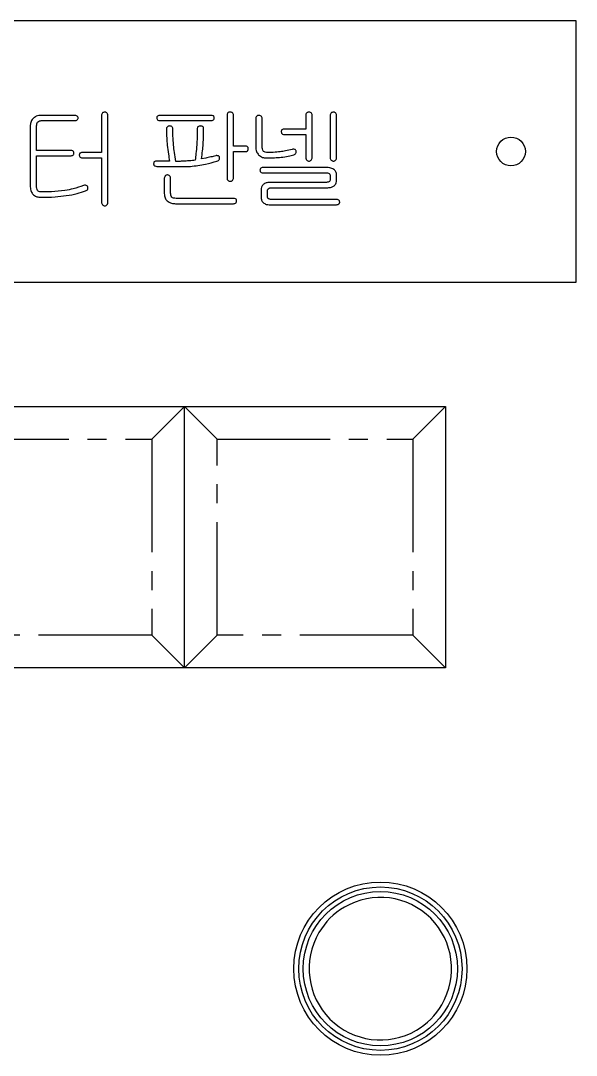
# Model space of a CAD drawing. Header units: millimetres. Extents: x 8533 to 164433, y 5768 to 115327.
# Drawn here: x 72063.9 to 72248.1, y 100574.4 to 100917.1 of the extents above; entities that cross this region are included whole.
import ezdxf

# ---------------------------------------------------------------- set-up
doc = ezdxf.new("R2010")
doc.units = ezdxf.units.MM
doc.header["$LTSCALE"] = 250
doc.linetypes.add('CENTER2', pattern=[1.125, 0.75, -0.125, 0.125, -0.125])
doc.layers.add('06_G-ENP_심볼', color=3, linetype='Continuous')

msp = doc.modelspace()

# ---------------------------------------------------------------- linework, layer by layer
at = {"layer": '06_G-ENP_심볼', "color": 7, "linetype": 'Continuous', "lineweight": 25}
for p, q in [((72248.1, 100917.09, -0.36), (71814.95, 100917.09, -0.36)), ((72248.1, 100830.46, -0.36), (72248.1, 100917.09, -0.36)), ((72081.73, 100885.74, -0.36), (72070.8, 100885.74, -0.36)), ((72090.69, 100885.68, -0.36), (72090.69, 100873.4, -0.36)), ((72092.81, 100857.1, -0.36), (72092.81, 100885.69, -0.36)), ((72126.98, 100885.74, -0.36), (72110.07, 100885.74, -0.36)), ((72132.3, 100885.79, -0.36), (72132.3, 100865.01, -0.36)), ((72134.42, 100875.52, -0.36), (72134.42, 100885.79, -0.36)), ((72141.82, 100884.6, -0.36), (72141.82, 100875.35, -0.36)), ((72143.94, 100875.29, -0.36), (72143.94, 100884.63, -0.36)), ((72158.39, 100885.78, -0.36), (72158.39, 100881.16, -0.36)), ((72160.51, 100871.73, -0.36), (72160.51, 100885.8, -0.36)), ((72166.51, 100885.76, -0.36), (72166.51, 100871.73, -0.36)), ((72168.62, 100871.73, -0.36), (72168.62, 100885.8, -0.36)), ((72067.07, 100882.15, -0.36), (72067.07, 100862.45, -0.36)), ((72069.18, 100874.11, -0.36), (72069.18, 100882.22, -0.36)), ((72070.72, 100883.98, -0.36), (72081.76, 100883.98, -0.36)), ((72110.07, 100883.98, -0.36), (72126.98, 100883.98, -0.36)), ((72158.39, 100881.16, -0.36), (72151.33, 100881.16, -0.36)), ((72151.33, 100879.4, -0.36), (72158.39, 100879.4, -0.36)), ((72158.39, 100879.4, -0.36), (72158.39, 100871.77, -0.36)), ((72138.4, 100875.52, -0.36), (72134.42, 100875.52, -0.36)), ((72080.46, 100874.11, -0.36), (72069.18, 100874.11, -0.36)), ((72069.18, 100862.16, -0.36), (72069.18, 100872.34, -0.36)), ((72069.18, 100872.34, -0.36), (72080.46, 100872.34, -0.36)), ((72090.69, 100873.4, -0.36), (72084.33, 100873.4, -0.36)), ((72084.51, 100871.64, -0.36), (72090.69, 100871.64, -0.36)), ((72090.69, 100871.64, -0.36), (72090.69, 100857.1, -0.36)), ((72125.24, 100871.6, -0.36), (72123.84, 100871.3, -0.36)), ((72134.42, 100865.03, -0.36), (72134.42, 100873.76, -0.36)), ((72134.42, 100873.76, -0.36), (72138.4, 100873.76, -0.36)), ((72113.26, 100870.58, -0.36), (72109.01, 100870.58, -0.36)), ((72109.05, 100868.82, -0.36), (72120.17, 100868.82, -0.36)), ((72165.29, 100868.47, -0.36), (72144.39, 100868.47, -0.36)), ((72111.5, 100864.71, -0.36), (72111.5, 100859.83, -0.36)), ((72113.61, 100859.96, -0.36), (72113.61, 100864.69, -0.36)), ((72144.36, 100866.7, -0.36), (72165, 100866.7, -0.36)), ((72166.51, 100865.51, -0.36), (72166.51, 100864.5, -0.36)), ((72168.62, 100864.24, -0.36), (72168.62, 100865.85, -0.36)), ((72143.58, 100861.05, -0.36), (72143.58, 100858.83, -0.36)), ((72165.06, 100863.53, -0.36), (72146.56, 100863.53, -0.36)), ((72147.01, 100861.77, -0.36), (72165.71, 100861.77, -0.36)), ((72134.5, 100858.24, -0.36), (72115.41, 100858.24, -0.36)), ((72145.7, 100858.96, -0.36), (72145.7, 100860.46, -0.36)), ((72168.52, 100857.89, -0.36), (72146.97, 100857.89, -0.36)), ((72115.19, 100856.48, -0.36), (72134.5, 100856.48, -0.36)), ((72146.26, 100856.12, -0.36), (72168.62, 100856.12, -0.36)), ((71814.95, 100830.46, -0.36), (72248.1, 100830.46, -0.36))]:
    msp.add_line(p, q, dxfattribs=at)
at = {"layer": '06_G-ENP_심볼', "color": 7, "linetype": 'ByBlock', "ltscale": 0.2}
for p, q in [((72031.53, 100789.31, -0.36), (72118.15, 100789.31, -0.36)), ((72118.15, 100789.31, -0.36), (72204.78, 100789.31, -0.36)), ((72118.15, 100702.69, -0.36), (72118.15, 100789.31, -0.36)), ((72204.78, 100789.31, -0.36), (72204.78, 100702.69, -0.36)), ((72118.15, 100702.69, -0.36), (72031.53, 100702.69, -0.36)), ((72204.78, 100702.69, -0.36), (72118.15, 100702.69, -0.36))]:
    msp.add_line(p, q, dxfattribs=at)
at = {"layer": '06_G-ENP_심볼', "color": 7, "linetype": 'CENTER2', "ltscale": 0.2}
for p, q in [((72107.33, 100778.49, -0.36), (72118.15, 100789.31, -0.36)), ((72118.15, 100789.31, -0.36), (72128.98, 100778.49, -0.36)), ((72193.95, 100778.49, -0.36), (72204.78, 100789.31, -0.36)), ((72042.35, 100778.49, -0.36), (72107.33, 100778.49, -0.36)), ((72107.33, 100778.49, -0.36), (72107.33, 100713.51, -0.36)), ((72128.98, 100778.49, -0.36), (72193.95, 100778.49, -0.36)), ((72128.98, 100713.51, -0.36), (72128.98, 100778.49, -0.36)), ((72193.95, 100778.49, -0.36), (72193.95, 100713.51, -0.36)), ((72107.33, 100713.51, -0.36), (72042.35, 100713.51, -0.36)), ((72107.33, 100713.51, -0.36), (72118.15, 100702.69, -0.36)), ((72128.98, 100713.51, -0.36), (72118.15, 100702.69, -0.36)), ((72193.95, 100713.51, -0.36), (72128.98, 100713.51, -0.36)), ((72193.95, 100713.51, -0.36), (72204.78, 100702.69, -0.36))]:
    msp.add_line(p, q, dxfattribs=at)
at = {"layer": '06_G-ENP_심볼', "color": 7, "linetype": 'Continuous', "lineweight": 25}
for centre, radius in [((72226.44, 100873.78, -0.36), 4.76), ((72183.13, 100603.06, -0.36), 27.07)]:
    msp.add_circle(centre, radius, dxfattribs=at)
at = {"layer": '06_G-ENP_심볼'}
for radius in [28.7, 25.56]:
    msp.add_circle((72183.13, 100603.06, -0.36), radius, dxfattribs=at)
for start, end in [(329.627, 120.373), (120.373, 149.627), (149.627, 300.373), (300.373, 329.627)]:
    msp.add_arc((72183.13, 100603.06, -0.36), 23.61, start, end, dxfattribs=at)
at = {"layer": '06_G-ENP_심볼', "color": 7, "linetype": 'Continuous', "lineweight": 25}
for points, knots in [([(72067.95, 100884.63, -0.36), (72067.65, 100884.21, -0.36), (72067.13, 100883.46, -0.36), (72067.09, 100882.55, -0.36), (72067.07, 100882.15, -0.36)], [0, 0, 0, 0, 0.5587977, 1, 1, 1, 1]), ([(72070.8, 100885.74, -0.36), (72070.2, 100885.71, -0.36), (72069.12, 100885.64, -0.36), (72068.3, 100884.94, -0.36), (72067.95, 100884.63, -0.36)], [0, 0, 0, 0, 0.560287, 1, 1, 1, 1]), ([(72082.64, 100885.5, -0.36), (72082.48, 100885.58, -0.36), (72082.19, 100885.73, -0.36), (72081.87, 100885.74, -0.36), (72081.73, 100885.74, -0.36)], [0, 0, 0, 0, 0.5580942, 1, 1, 1, 1]), ([(72082.93, 100884.88, -0.36), (72082.92, 100885.01, -0.36), (72082.88, 100885.25, -0.36), (72082.72, 100885.43, -0.36), (72082.64, 100885.5, -0.36)], [0, 0, 0, 0, 0.556414, 1, 1, 1, 1]), ([(72082.64, 100884.26, -0.36), (72082.73, 100884.36, -0.36), (72082.9, 100884.54, -0.36), (72082.92, 100884.77, -0.36), (72082.93, 100884.88, -0.36)], [0, 0, 0, 0, 0.558185, 1, 1, 1, 1]), ([(72091.01, 100886.54, -0.36), (72090.9, 100886.39, -0.36), (72090.71, 100886.14, -0.36), (72090.7, 100885.82, -0.36), (72090.69, 100885.68, -0.36)], [0, 0, 0, 0, 0.558065, 1, 1, 1, 1]), ([(72091.75, 100886.8, -0.36), (72091.6, 100886.79, -0.36), (72091.32, 100886.77, -0.36), (72091.11, 100886.61, -0.36), (72091.01, 100886.54, -0.36)], [0, 0, 0, 0, 0.558679, 1, 1, 1, 1]), ([(72092.45, 100886.54, -0.36), (72092.34, 100886.63, -0.36), (72092.12, 100886.78, -0.36), (72091.86, 100886.8, -0.36), (72091.75, 100886.8, -0.36)], [0, 0, 0, 0, 0.5572718, 1, 1, 1, 1]), ([(72092.81, 100885.69, -0.36), (72092.79, 100885.87, -0.36), (72092.77, 100886.2, -0.36), (72092.55, 100886.44, -0.36), (72092.45, 100886.54, -0.36)], [0, 0, 0, 0, 0.560112, 1, 1, 1, 1]), ([(72110.07, 100885.74, -0.36), (72109.93, 100885.74, -0.36), (72109.64, 100885.72, -0.36), (72109.26, 100885.55, -0.36), (72109.05, 100885.22, -0.36), (72109.03, 100884.99, -0.36), (72109.03, 100884.88, -0.36)], [0, 0, 0, 0, 0.280814, 0.559856, 0.779353, 1, 1, 1, 1]), ([(72109.03, 100884.88, -0.36), (72109.04, 100884.73, -0.36), (72109.06, 100884.43, -0.36), (72109.45, 100884.02, -0.36), (72109.84, 100884, -0.36), (72110.07, 100883.98, -0.36)], [0, 0, 0, 0, 0.2810251, 0.5601138, 1, 1, 1, 1]), ([(72128.07, 100884.88, -0.36), (72128.06, 100884.98, -0.36), (72128.06, 100885.18, -0.36), (72127.91, 100885.45, -0.36), (72127.56, 100885.71, -0.36), (72127.22, 100885.73, -0.36), (72126.98, 100885.74, -0.36)], [0, 0, 0, 0, 0.187554, 0.374377, 0.560953, 1, 1, 1, 1]), ([(72126.98, 100883.98, -0.36), (72127.13, 100883.99, -0.36), (72127.43, 100884, -0.36), (72127.83, 100884.18, -0.36), (72128.05, 100884.52, -0.36), (72128.06, 100884.76, -0.36), (72128.07, 100884.88, -0.36)], [0, 0, 0, 0, 0.281036, 0.55983, 0.77951, 1, 1, 1, 1]), ([(72133.34, 100886.8, -0.36), (72133.19, 100886.8, -0.36), (72132.87, 100886.78, -0.36), (72132.49, 100886.53, -0.36), (72132.32, 100886.16, -0.36), (72132.31, 100885.91, -0.36), (72132.3, 100885.79, -0.36)], [0, 0, 0, 0, 0.280718, 0.558875, 0.779065, 1, 1, 1, 1]), ([(72134.42, 100885.79, -0.36), (72134.41, 100885.95, -0.36), (72134.39, 100886.27, -0.36), (72134.1, 100886.64, -0.36), (72133.71, 100886.79, -0.36), (72133.47, 100886.8, -0.36), (72133.34, 100886.8, -0.36)], [0, 0, 0, 0, 0.280714, 0.558352, 0.778621, 1, 1, 1, 1]), ([(72142.15, 100885.49, -0.36), (72142.04, 100885.34, -0.36), (72141.85, 100885.07, -0.36), (72141.83, 100884.75, -0.36), (72141.82, 100884.6, -0.36)], [0, 0, 0, 0, 0.55828, 1, 1, 1, 1]), ([(72142.86, 100885.74, -0.36), (72142.72, 100885.73, -0.36), (72142.45, 100885.71, -0.36), (72142.24, 100885.55, -0.36), (72142.15, 100885.49, -0.36)], [0, 0, 0, 0, 0.558433, 1, 1, 1, 1]), ([(72143.58, 100885.49, -0.36), (72143.46, 100885.57, -0.36), (72143.24, 100885.72, -0.36), (72142.98, 100885.74, -0.36), (72142.86, 100885.74, -0.36)], [0, 0, 0, 0, 0.557311, 1, 1, 1, 1]), ([(72143.94, 100884.63, -0.36), (72143.92, 100884.82, -0.36), (72143.9, 100885.14, -0.36), (72143.68, 100885.38, -0.36), (72143.58, 100885.49, -0.36)], [0, 0, 0, 0, 0.559661, 1, 1, 1, 1]), ([(72158.72, 100886.54, -0.36), (72158.61, 100886.42, -0.36), (72158.42, 100886.2, -0.36), (72158.4, 100885.91, -0.36), (72158.39, 100885.78, -0.36)], [0, 0, 0, 0, 0.558647, 1, 1, 1, 1]), ([(72159.44, 100886.8, -0.36), (72159.29, 100886.79, -0.36), (72159.03, 100886.77, -0.36), (72158.81, 100886.61, -0.36), (72158.72, 100886.54, -0.36)], [0, 0, 0, 0, 0.558361, 1, 1, 1, 1]), ([(72160.15, 100886.54, -0.36), (72160.03, 100886.63, -0.36), (72159.82, 100886.78, -0.36), (72159.55, 100886.8, -0.36), (72159.44, 100886.8, -0.36)], [0, 0, 0, 0, 0.557375, 1, 1, 1, 1]), ([(72160.51, 100885.8, -0.36), (72160.49, 100885.96, -0.36), (72160.46, 100886.26, -0.36), (72160.25, 100886.46, -0.36), (72160.15, 100886.54, -0.36)], [0, 0, 0, 0, 0.559421, 1, 1, 1, 1]), ([(72166.84, 100886.54, -0.36), (72166.73, 100886.42, -0.36), (72166.53, 100886.19, -0.36), (72166.51, 100885.89, -0.36), (72166.51, 100885.76, -0.36)], [0, 0, 0, 0, 0.5584955, 1, 1, 1, 1]), ([(72167.56, 100886.8, -0.36), (72167.41, 100886.79, -0.36), (72167.15, 100886.77, -0.36), (72166.93, 100886.61, -0.36), (72166.84, 100886.54, -0.36)], [0, 0, 0, 0, 0.558449, 1, 1, 1, 1]), ([(72168.26, 100886.54, -0.36), (72168.14, 100886.63, -0.36), (72167.93, 100886.77, -0.36), (72167.68, 100886.79, -0.36), (72167.56, 100886.8, -0.36)], [0, 0, 0, 0, 0.557918, 1, 1, 1, 1]), ([(72168.62, 100885.8, -0.36), (72168.6, 100885.97, -0.36), (72168.57, 100886.26, -0.36), (72168.35, 100886.46, -0.36), (72168.26, 100886.54, -0.36)], [0, 0, 0, 0, 0.5596004, 1, 1, 1, 1]), ([(72069.18, 100882.22, -0.36), (72069.19, 100882.48, -0.36), (72069.2, 100882.94, -0.36), (72069.42, 100883.35, -0.36), (72069.51, 100883.52, -0.36)], [0, 0, 0, 0, 0.560472, 1, 1, 1, 1]), ([(72069.51, 100883.52, -0.36), (72069.71, 100883.68, -0.36), (72070.07, 100883.96, -0.36), (72070.52, 100883.97, -0.36), (72070.72, 100883.98, -0.36)], [0, 0, 0, 0, 0.558006, 1, 1, 1, 1]), ([(72081.76, 100883.98, -0.36), (72081.94, 100883.99, -0.36), (72082.26, 100884.01, -0.36), (72082.52, 100884.18, -0.36), (72082.64, 100884.26, -0.36)], [0, 0, 0, 0, 0.5605208, 1, 1, 1, 1]), ([(72112.53, 100881.96, -0.36), (72112.42, 100881.83, -0.36), (72112.23, 100881.6, -0.36), (72112.21, 100881.3, -0.36), (72112.2, 100881.17, -0.36)], [0, 0, 0, 0, 0.558784, 1, 1, 1, 1]), ([(72112.2, 100881.17, -0.36), (72112.22, 100880.18, -0.36), (72112.25, 100878.41, -0.36), (72112.42, 100876.65, -0.36), (72112.49, 100875.88, -0.36)], [0, 0, 0, 0, 0.559973, 1, 1, 1, 1]), ([(72113.26, 100882.22, -0.36), (72113.11, 100882.21, -0.36), (72112.84, 100882.18, -0.36), (72112.63, 100882.03, -0.36), (72112.53, 100881.96, -0.36)], [0, 0, 0, 0, 0.558497, 1, 1, 1, 1]), ([(72113.96, 100881.99, -0.36), (72113.84, 100882.07, -0.36), (72113.63, 100882.2, -0.36), (72113.37, 100882.21, -0.36), (72113.26, 100882.22, -0.36)], [0, 0, 0, 0, 0.557442, 1, 1, 1, 1]), ([(72114.32, 100881.27, -0.36), (72114.3, 100881.43, -0.36), (72114.27, 100881.71, -0.36), (72114.06, 100881.91, -0.36), (72113.96, 100881.99, -0.36)], [0, 0, 0, 0, 0.558879, 1, 1, 1, 1]), ([(72114.57, 100875.87, -0.36), (72114.49, 100876.87, -0.36), (72114.35, 100878.67, -0.36), (72114.33, 100880.47, -0.36), (72114.32, 100881.27, -0.36)], [0, 0, 0, 0, 0.559965, 1, 1, 1, 1]), ([(72122.43, 100881.24, -0.36), (72122.42, 100880.25, -0.36), (72122.41, 100878.49, -0.36), (72122.3, 100876.74, -0.36), (72122.26, 100875.96, -0.36)], [0, 0, 0, 0, 0.560006, 1, 1, 1, 1]), ([(72123.47, 100882.22, -0.36), (72123.31, 100882.21, -0.36), (72123.01, 100882.2, -0.36), (72122.62, 100881.97, -0.36), (72122.45, 100881.6, -0.36), (72122.43, 100881.36, -0.36), (72122.43, 100881.24, -0.36)], [0, 0, 0, 0, 0.280783, 0.558716, 0.779117, 1, 1, 1, 1]), ([(72124.54, 100881.22, -0.36), (72124.53, 100881.38, -0.36), (72124.51, 100881.69, -0.36), (72124.23, 100882.06, -0.36), (72123.84, 100882.2, -0.36), (72123.59, 100882.21, -0.36), (72123.47, 100882.22, -0.36)], [0, 0, 0, 0, 0.280507, 0.558581, 0.778862, 1, 1, 1, 1]), ([(72124.39, 100876.19, -0.36), (72124.44, 100877.13, -0.36), (72124.53, 100878.8, -0.36), (72124.54, 100880.48, -0.36), (72124.54, 100881.22, -0.36)], [0, 0, 0, 0, 0.559986, 1, 1, 1, 1]), ([(72151.33, 100881.16, -0.36), (72151.19, 100881.15, -0.36), (72150.89, 100881.14, -0.36), (72150.51, 100880.96, -0.36), (72150.31, 100880.62, -0.36), (72150.29, 100880.39, -0.36), (72150.28, 100880.28, -0.36)], [0, 0, 0, 0, 0.280911, 0.559837, 0.779325, 1, 1, 1, 1]), ([(72150.28, 100880.28, -0.36), (72150.3, 100880.13, -0.36), (72150.32, 100879.84, -0.36), (72150.71, 100879.43, -0.36), (72151.1, 100879.41, -0.36), (72151.33, 100879.4, -0.36)], [0, 0, 0, 0, 0.280958, 0.559794, 1, 1, 1, 1]), ([(72112.49, 100875.88, -0.36), (72112.6, 100874.88, -0.36), (72112.8, 100873.11, -0.36), (72113.12, 100871.35, -0.36), (72113.26, 100870.58, -0.36)], [0, 0, 0, 0, 0.559982, 1, 1, 1, 1]), ([(72115.37, 100870.43, -0.36), (72115.19, 100871.44, -0.36), (72114.85, 100873.24, -0.36), (72114.65, 100875.06, -0.36), (72114.57, 100875.87, -0.36)], [0, 0, 0, 0, 0.559945, 1, 1, 1, 1]), ([(72122.26, 100875.96, -0.36), (72122.18, 100875.01, -0.36), (72122.05, 100873.3, -0.36), (72121.82, 100871.59, -0.36), (72121.72, 100870.85, -0.36)], [0, 0, 0, 0, 0.559972, 1, 1, 1, 1]), ([(72123.84, 100871.3, -0.36), (72123.96, 100872.21, -0.36), (72124.19, 100873.84, -0.36), (72124.33, 100875.47, -0.36), (72124.39, 100876.19, -0.36)], [0, 0, 0, 0, 0.559995, 1, 1, 1, 1]), ([(72139.35, 100874.65, -0.36), (72139.34, 100874.79, -0.36), (72139.33, 100875.07, -0.36), (72138.99, 100875.48, -0.36), (72138.62, 100875.5, -0.36), (72138.4, 100875.52, -0.36)], [0, 0, 0, 0, 0.281216, 0.56062, 1, 1, 1, 1]), ([(72138.4, 100873.76, -0.36), (72138.54, 100873.76, -0.36), (72138.82, 100873.77, -0.36), (72139.17, 100873.99, -0.36), (72139.33, 100874.32, -0.36), (72139.35, 100874.54, -0.36), (72139.35, 100874.65, -0.36)], [0, 0, 0, 0, 0.2803631, 0.5592082, 0.7791624, 1, 1, 1, 1]), ([(72141.82, 100875.35, -0.36), (72141.86, 100874.79, -0.36), (72141.92, 100873.8, -0.36), (72142.51, 100873.02, -0.36), (72142.77, 100872.67, -0.36)], [0, 0, 0, 0, 0.560156, 1, 1, 1, 1]), ([(72144.41, 100873.81, -0.36), (72144.25, 100874.06, -0.36), (72143.96, 100874.52, -0.36), (72143.94, 100875.06, -0.36), (72143.94, 100875.29, -0.36)], [0, 0, 0, 0, 0.5578978, 1, 1, 1, 1]), ([(72153.87, 100874.46, -0.36), (72153.15, 100874.27, -0.36), (72151.87, 100873.92, -0.36), (72150.55, 100873.74, -0.36), (72149.96, 100873.66, -0.36)], [0, 0, 0, 0, 0.559856, 1, 1, 1, 1]), ([(72154.75, 100874.46, -0.36), (72154.58, 100874.52, -0.36), (72154.29, 100874.62, -0.36), (72154, 100874.51, -0.36), (72153.87, 100874.46, -0.36)], [0, 0, 0, 0, 0.558118, 1, 1, 1, 1]), ([(72155.22, 100873.93, -0.36), (72155.16, 100874.05, -0.36), (72155.05, 100874.27, -0.36), (72154.84, 100874.4, -0.36), (72154.75, 100874.46, -0.36)], [0, 0, 0, 0, 0.558475, 1, 1, 1, 1]), ([(72081.52, 100873.24, -0.36), (72081.52, 100873.34, -0.36), (72081.51, 100873.54, -0.36), (72081.38, 100873.81, -0.36), (72081.03, 100874.08, -0.36), (72080.69, 100874.1, -0.36), (72080.46, 100874.11, -0.36)], [0, 0, 0, 0, 0.1873799, 0.3742991, 0.5611752, 1, 1, 1, 1]), ([(72080.46, 100872.34, -0.36), (72080.61, 100872.35, -0.36), (72080.9, 100872.36, -0.36), (72081.3, 100872.55, -0.36), (72081.5, 100872.89, -0.36), (72081.52, 100873.13, -0.36), (72081.52, 100873.24, -0.36)], [0, 0, 0, 0, 0.281148, 0.559928, 0.779457, 1, 1, 1, 1]), ([(72083.55, 100873.16, -0.36), (72083.46, 100873.06, -0.36), (72083.32, 100872.87, -0.36), (72083.3, 100872.64, -0.36), (72083.29, 100872.54, -0.36)], [0, 0, 0, 0, 0.558172, 1, 1, 1, 1]), ([(72083.29, 100872.54, -0.36), (72083.32, 100872.41, -0.36), (72083.38, 100872.17, -0.36), (72083.55, 100871.99, -0.36), (72083.62, 100871.92, -0.36)], [0, 0, 0, 0, 0.557648, 1, 1, 1, 1]), ([(72084.33, 100873.4, -0.36), (72084.17, 100873.4, -0.36), (72083.88, 100873.39, -0.36), (72083.65, 100873.23, -0.36), (72083.55, 100873.16, -0.36)], [0, 0, 0, 0, 0.560698, 1, 1, 1, 1]), ([(72083.62, 100871.92, -0.36), (72083.78, 100871.82, -0.36), (72084.05, 100871.66, -0.36), (72084.37, 100871.65, -0.36), (72084.51, 100871.64, -0.36)], [0, 0, 0, 0, 0.558983, 1, 1, 1, 1]), ([(72121.72, 100870.85, -0.36), (72121.11, 100870.79, -0.36), (72120.01, 100870.69, -0.36), (72118.92, 100870.62, -0.36), (72118.43, 100870.58, -0.36)], [0, 0, 0, 0, 0.559988, 1, 1, 1, 1]), ([(72126.98, 100871.94, -0.36), (72126.66, 100871.87, -0.36), (72126.08, 100871.76, -0.36), (72125.5, 100871.65, -0.36), (72125.24, 100871.6, -0.36)], [0, 0, 0, 0, 0.560026, 1, 1, 1, 1]), ([(72128.54, 100872.34, -0.36), (72128.25, 100872.27, -0.36), (72127.73, 100872.13, -0.36), (72127.21, 100872, -0.36), (72126.98, 100871.94, -0.36)], [0, 0, 0, 0, 0.560009, 1, 1, 1, 1]), ([(72129.42, 100872.31, -0.36), (72129.26, 100872.36, -0.36), (72128.97, 100872.45, -0.36), (72128.67, 100872.38, -0.36), (72128.54, 100872.34, -0.36)], [0, 0, 0, 0, 0.558594, 1, 1, 1, 1]), ([(72128.97, 100870.58, -0.36), (72129.13, 100870.63, -0.36), (72129.42, 100870.72, -0.36), (72129.6, 100870.96, -0.36), (72129.68, 100871.06, -0.36)], [0, 0, 0, 0, 0.5606235, 1, 1, 1, 1]), ([(72129.83, 100871.76, -0.36), (72129.79, 100871.89, -0.36), (72129.72, 100872.12, -0.36), (72129.51, 100872.25, -0.36), (72129.42, 100872.31, -0.36)], [0, 0, 0, 0, 0.558685, 1, 1, 1, 1]), ([(72129.68, 100871.06, -0.36), (72129.75, 100871.18, -0.36), (72129.87, 100871.4, -0.36), (72129.84, 100871.65, -0.36), (72129.83, 100871.76, -0.36)], [0, 0, 0, 0, 0.5581242, 1, 1, 1, 1]), ([(72142.77, 100872.67, -0.36), (72143.18, 100872.33, -0.36), (72143.92, 100871.73, -0.36), (72144.86, 100871.67, -0.36), (72145.28, 100871.64, -0.36)], [0, 0, 0, 0, 0.5586215, 1, 1, 1, 1]), ([(72145.8, 100873.4, -0.36), (72145.52, 100873.41, -0.36), (72145.02, 100873.43, -0.36), (72144.6, 100873.69, -0.36), (72144.41, 100873.81, -0.36)], [0, 0, 0, 0, 0.560977, 1, 1, 1, 1]), ([(72145.28, 100871.64, -0.36), (72146.2, 100871.65, -0.36), (72147.84, 100871.66, -0.36), (72149.48, 100871.8, -0.36), (72150.2, 100871.86, -0.36)], [0, 0, 0, 0, 0.560013, 1, 1, 1, 1]), ([(72149.96, 100873.66, -0.36), (72149.19, 100873.58, -0.36), (72147.8, 100873.44, -0.36), (72146.41, 100873.41, -0.36), (72145.8, 100873.4, -0.36)], [0, 0, 0, 0, 0.559975, 1, 1, 1, 1]), ([(72150.2, 100871.86, -0.36), (72151.01, 100871.95, -0.36), (72152.45, 100872.11, -0.36), (72153.84, 100872.52, -0.36), (72154.46, 100872.7, -0.36)], [0, 0, 0, 0, 0.560105, 1, 1, 1, 1]), ([(72154.46, 100872.7, -0.36), (72154.61, 100872.76, -0.36), (72154.89, 100872.88, -0.36), (72155.07, 100873.12, -0.36), (72155.15, 100873.23, -0.36)], [0, 0, 0, 0, 0.560108, 1, 1, 1, 1]), ([(72155.15, 100873.23, -0.36), (72155.2, 100873.36, -0.36), (72155.3, 100873.58, -0.36), (72155.24, 100873.82, -0.36), (72155.22, 100873.93, -0.36)], [0, 0, 0, 0, 0.557848, 1, 1, 1, 1]), ([(72158.39, 100871.77, -0.36), (72158.41, 100871.59, -0.36), (72158.43, 100871.26, -0.36), (72158.63, 100871, -0.36), (72158.72, 100870.89, -0.36)], [0, 0, 0, 0, 0.560322, 1, 1, 1, 1]), ([(72158.72, 100870.89, -0.36), (72158.84, 100870.79, -0.36), (72159.05, 100870.61, -0.36), (72159.32, 100870.59, -0.36), (72159.44, 100870.58, -0.36)], [0, 0, 0, 0, 0.559076, 1, 1, 1, 1]), ([(72159.44, 100870.58, -0.36), (72159.59, 100870.6, -0.36), (72159.86, 100870.63, -0.36), (72160.06, 100870.8, -0.36), (72160.15, 100870.88, -0.36)], [0, 0, 0, 0, 0.559517, 1, 1, 1, 1]), ([(72160.15, 100870.88, -0.36), (72160.27, 100871.02, -0.36), (72160.48, 100871.27, -0.36), (72160.5, 100871.59, -0.36), (72160.51, 100871.73, -0.36)], [0, 0, 0, 0, 0.559108, 1, 1, 1, 1]), ([(72166.51, 100871.73, -0.36), (72166.52, 100871.55, -0.36), (72166.55, 100871.24, -0.36), (72166.75, 100870.99, -0.36), (72166.84, 100870.88, -0.36)], [0, 0, 0, 0, 0.559384, 1, 1, 1, 1]), ([(72166.84, 100870.88, -0.36), (72166.96, 100870.78, -0.36), (72167.17, 100870.61, -0.36), (72167.44, 100870.59, -0.36), (72167.56, 100870.58, -0.36)], [0, 0, 0, 0, 0.559424, 1, 1, 1, 1]), ([(72167.56, 100870.58, -0.36), (72167.71, 100870.6, -0.36), (72167.97, 100870.63, -0.36), (72168.17, 100870.8, -0.36), (72168.26, 100870.88, -0.36)], [0, 0, 0, 0, 0.557609, 1, 1, 1, 1]), ([(72168.26, 100870.88, -0.36), (72168.38, 100871.02, -0.36), (72168.59, 100871.27, -0.36), (72168.61, 100871.59, -0.36), (72168.62, 100871.73, -0.36)], [0, 0, 0, 0, 0.558948, 1, 1, 1, 1]), ([(72109.01, 100870.58, -0.36), (72108.86, 100870.58, -0.36), (72108.57, 100870.56, -0.36), (72108.19, 100870.38, -0.36), (72107.99, 100870.04, -0.36), (72107.98, 100869.81, -0.36), (72107.97, 100869.7, -0.36)], [0, 0, 0, 0, 0.281065, 0.560072, 0.779318, 1, 1, 1, 1]), ([(72107.97, 100869.7, -0.36), (72107.97, 100869.6, -0.36), (72107.98, 100869.4, -0.36), (72108.12, 100869.13, -0.36), (72108.47, 100868.86, -0.36), (72108.81, 100868.83, -0.36), (72109.05, 100868.82, -0.36)], [0, 0, 0, 0, 0.187793, 0.374697, 0.561012, 1, 1, 1, 1]), ([(72118.43, 100870.58, -0.36), (72117.86, 100870.55, -0.36), (72116.84, 100870.48, -0.36), (72115.82, 100870.45, -0.36), (72115.37, 100870.43, -0.36)], [0, 0, 0, 0, 0.559989, 1, 1, 1, 1]), ([(72120.17, 100868.82, -0.36), (72121.84, 100869.01, -0.36), (72124.82, 100869.36, -0.36), (72127.71, 100870.21, -0.36), (72128.97, 100870.58, -0.36)], [0, 0, 0, 0, 0.560133, 1, 1, 1, 1]), ([(72144.39, 100868.47, -0.36), (72144.24, 100868.46, -0.36), (72143.94, 100868.45, -0.36), (72143.53, 100868.29, -0.36), (72143.28, 100867.96, -0.36), (72143.25, 100867.72, -0.36), (72143.23, 100867.6, -0.36)], [0, 0, 0, 0, 0.280735, 0.560355, 0.779673, 1, 1, 1, 1]), ([(72143.23, 100867.6, -0.36), (72143.24, 100867.5, -0.36), (72143.25, 100867.29, -0.36), (72143.4, 100867.01, -0.36), (72143.76, 100866.74, -0.36), (72144.11, 100866.72, -0.36), (72144.36, 100866.7, -0.36)], [0, 0, 0, 0, 0.18721, 0.374263, 0.561025, 1, 1, 1, 1]), ([(72167.72, 100867.82, -0.36), (72167.29, 100868.04, -0.36), (72166.53, 100868.44, -0.36), (72165.67, 100868.46, -0.36), (72165.29, 100868.47, -0.36)], [0, 0, 0, 0, 0.558651, 1, 1, 1, 1]), ([(72168.62, 100865.85, -0.36), (72168.58, 100866.28, -0.36), (72168.52, 100867.05, -0.36), (72167.97, 100867.59, -0.36), (72167.72, 100867.82, -0.36)], [0, 0, 0, 0, 0.55967, 1, 1, 1, 1]), ([(72111.82, 100865.67, -0.36), (72111.71, 100865.5, -0.36), (72111.52, 100865.21, -0.36), (72111.5, 100864.86, -0.36), (72111.5, 100864.71, -0.36)], [0, 0, 0, 0, 0.5581326, 1, 1, 1, 1]), ([(72112.54, 100866, -0.36), (72112.38, 100865.98, -0.36), (72112.11, 100865.94, -0.36), (72111.91, 100865.75, -0.36), (72111.82, 100865.67, -0.36)], [0, 0, 0, 0, 0.558918, 1, 1, 1, 1]), ([(72113.25, 100865.66, -0.36), (72113.14, 100865.77, -0.36), (72112.94, 100865.96, -0.36), (72112.66, 100865.99, -0.36), (72112.54, 100866, -0.36)], [0, 0, 0, 0, 0.558916, 1, 1, 1, 1]), ([(72113.61, 100864.69, -0.36), (72113.6, 100864.89, -0.36), (72113.58, 100865.26, -0.36), (72113.35, 100865.54, -0.36), (72113.25, 100865.66, -0.36)], [0, 0, 0, 0, 0.560129, 1, 1, 1, 1]), ([(72132.3, 100865.01, -0.36), (72132.31, 100864.83, -0.36), (72132.34, 100864.52, -0.36), (72132.54, 100864.28, -0.36), (72132.63, 100864.18, -0.36)], [0, 0, 0, 0, 0.560369, 1, 1, 1, 1]), ([(72132.63, 100864.18, -0.36), (72132.74, 100864.08, -0.36), (72132.96, 100863.91, -0.36), (72133.22, 100863.89, -0.36), (72133.34, 100863.88, -0.36)], [0, 0, 0, 0, 0.559618, 1, 1, 1, 1]), ([(72133.34, 100863.88, -0.36), (72133.49, 100863.9, -0.36), (72133.77, 100863.93, -0.36), (72133.97, 100864.11, -0.36), (72134.06, 100864.19, -0.36)], [0, 0, 0, 0, 0.558902, 1, 1, 1, 1]), ([(72134.06, 100864.19, -0.36), (72134.18, 100864.33, -0.36), (72134.39, 100864.57, -0.36), (72134.41, 100864.89, -0.36), (72134.42, 100865.03, -0.36)], [0, 0, 0, 0, 0.558539, 1, 1, 1, 1]), ([(72165, 100866.7, -0.36), (72165.22, 100866.7, -0.36), (72165.62, 100866.7, -0.36), (72165.98, 100866.52, -0.36), (72166.13, 100866.44, -0.36)], [0, 0, 0, 0, 0.561313, 1, 1, 1, 1]), ([(72166.51, 100864.5, -0.36), (72166.49, 100864.32, -0.36), (72166.46, 100864.01, -0.36), (72166.21, 100863.83, -0.36), (72166.1, 100863.76, -0.36)], [0, 0, 0, 0, 0.5596565, 1, 1, 1, 1]), ([(72166.13, 100866.44, -0.36), (72166.2, 100866.38, -0.36), (72166.35, 100866.25, -0.36), (72166.49, 100865.91, -0.36), (72166.5, 100865.66, -0.36), (72166.51, 100865.51, -0.36)], [0, 0, 0, 0, 0.27953, 0.560379, 1, 1, 1, 1]), ([(72167.8, 100862.41, -0.36), (72168.07, 100862.7, -0.36), (72168.55, 100863.23, -0.36), (72168.6, 100863.93, -0.36), (72168.62, 100864.24, -0.36)], [0, 0, 0, 0, 0.558784, 1, 1, 1, 1]), ([(72067.07, 100862.45, -0.36), (72067.09, 100861.9, -0.36), (72067.12, 100860.93, -0.36), (72067.62, 100860.09, -0.36), (72067.84, 100859.73, -0.36)], [0, 0, 0, 0, 0.560456, 1, 1, 1, 1]), ([(72069.48, 100860.88, -0.36), (72069.38, 100861.11, -0.36), (72069.19, 100861.51, -0.36), (72069.18, 100861.96, -0.36), (72069.18, 100862.16, -0.36)], [0, 0, 0, 0, 0.558613, 1, 1, 1, 1]), ([(72070.55, 100860.36, -0.36), (72070.31, 100860.38, -0.36), (72069.88, 100860.41, -0.36), (72069.6, 100860.74, -0.36), (72069.48, 100860.88, -0.36)], [0, 0, 0, 0, 0.560371, 1, 1, 1, 1]), ([(72078.57, 100860.87, -0.36), (72077.08, 100860.7, -0.36), (72074.41, 100860.39, -0.36), (72071.73, 100860.37, -0.36), (72070.55, 100860.36, -0.36)], [0, 0, 0, 0, 0.559939, 1, 1, 1, 1]), ([(72084.7, 100862.47, -0.36), (72083.58, 100862.08, -0.36), (72081.58, 100861.38, -0.36), (72079.49, 100861.03, -0.36), (72078.57, 100860.87, -0.36)], [0, 0, 0, 0, 0.559892, 1, 1, 1, 1]), ([(72079, 100859.14, -0.36), (72080.22, 100859.33, -0.36), (72082.4, 100859.67, -0.36), (72084.49, 100860.39, -0.36), (72085.41, 100860.71, -0.36)], [0, 0, 0, 0, 0.560106, 1, 1, 1, 1]), ([(72086.11, 100862.01, -0.36), (72086.04, 100862.16, -0.36), (72085.9, 100862.45, -0.36), (72085.33, 100862.68, -0.36), (72084.94, 100862.55, -0.36), (72084.7, 100862.47, -0.36)], [0, 0, 0, 0, 0.280434, 0.559564, 1, 1, 1, 1]), ([(72085.41, 100860.71, -0.36), (72085.55, 100860.78, -0.36), (72085.84, 100860.91, -0.36), (72086.15, 100861.24, -0.36), (72086.24, 100861.66, -0.36), (72086.15, 100861.9, -0.36), (72086.11, 100862.01, -0.36)], [0, 0, 0, 0, 0.281059, 0.560336, 0.779495, 1, 1, 1, 1]), ([(72144.33, 100862.82, -0.36), (72144.08, 100862.53, -0.36), (72143.65, 100862.02, -0.36), (72143.6, 100861.35, -0.36), (72143.58, 100861.05, -0.36)], [0, 0, 0, 0, 0.558864, 1, 1, 1, 1]), ([(72146.56, 100863.53, -0.36), (72146.1, 100863.51, -0.36), (72145.29, 100863.48, -0.36), (72144.62, 100863.02, -0.36), (72144.33, 100862.82, -0.36)], [0, 0, 0, 0, 0.560509, 1, 1, 1, 1]), ([(72145.7, 100860.46, -0.36), (72145.71, 100860.65, -0.36), (72145.71, 100860.99, -0.36), (72145.88, 100861.28, -0.36), (72145.96, 100861.41, -0.36)], [0, 0, 0, 0, 0.5612007, 1, 1, 1, 1]), ([(72145.96, 100861.41, -0.36), (72146.14, 100861.53, -0.36), (72146.45, 100861.75, -0.36), (72146.84, 100861.76, -0.36), (72147.01, 100861.77, -0.36)], [0, 0, 0, 0, 0.557713, 1, 1, 1, 1]), ([(72166.1, 100863.76, -0.36), (72165.91, 100863.68, -0.36), (72165.58, 100863.54, -0.36), (72165.22, 100863.53, -0.36), (72165.06, 100863.53, -0.36)], [0, 0, 0, 0, 0.558617, 1, 1, 1, 1]), ([(72165.71, 100861.77, -0.36), (72166.13, 100861.79, -0.36), (72166.89, 100861.82, -0.36), (72167.52, 100862.23, -0.36), (72167.8, 100862.41, -0.36)], [0, 0, 0, 0, 0.560187, 1, 1, 1, 1]), ([(72067.84, 100859.73, -0.36), (72068.03, 100859.52, -0.36), (72068.42, 100859.1, -0.36), (72069.38, 100858.67, -0.36), (72070.11, 100858.62, -0.36), (72070.56, 100858.59, -0.36)], [0, 0, 0, 0, 0.28007, 0.560201, 1, 1, 1, 1]), ([(72070.56, 100858.59, -0.36), (72072.14, 100858.61, -0.36), (72074.97, 100858.65, -0.36), (72077.77, 100858.99, -0.36), (72079, 100859.14, -0.36)], [0, 0, 0, 0, 0.560008, 1, 1, 1, 1]), ([(72090.69, 100857.1, -0.36), (72090.7, 100856.9, -0.36), (72090.73, 100856.54, -0.36), (72090.92, 100856.24, -0.36), (72091.01, 100856.1, -0.36)], [0, 0, 0, 0, 0.560223, 1, 1, 1, 1]), ([(72092.45, 100856.11, -0.36), (72092.57, 100856.28, -0.36), (72092.78, 100856.58, -0.36), (72092.8, 100856.94, -0.36), (72092.81, 100857.1, -0.36)], [0, 0, 0, 0, 0.559086, 1, 1, 1, 1]), ([(72111.5, 100859.83, -0.36), (72111.53, 100859.32, -0.36), (72111.59, 100858.41, -0.36), (72112.17, 100857.71, -0.36), (72112.43, 100857.4, -0.36)], [0, 0, 0, 0, 0.560141, 1, 1, 1, 1]), ([(72112.43, 100857.4, -0.36), (72112.9, 100857.09, -0.36), (72113.74, 100856.53, -0.36), (72114.74, 100856.49, -0.36), (72115.19, 100856.48, -0.36)], [0, 0, 0, 0, 0.558648, 1, 1, 1, 1]), ([(72113.99, 100858.58, -0.36), (72113.85, 100858.82, -0.36), (72113.61, 100859.25, -0.36), (72113.61, 100859.75, -0.36), (72113.61, 100859.96, -0.36)], [0, 0, 0, 0, 0.557157, 1, 1, 1, 1]), ([(72115.41, 100858.24, -0.36), (72115.13, 100858.24, -0.36), (72114.62, 100858.24, -0.36), (72114.18, 100858.47, -0.36), (72113.99, 100858.58, -0.36)], [0, 0, 0, 0, 0.56175, 1, 1, 1, 1]), ([(72135.47, 100857.38, -0.36), (72135.47, 100857.52, -0.36), (72135.45, 100857.8, -0.36), (72135.09, 100858.2, -0.36), (72134.72, 100858.23, -0.36), (72134.5, 100858.24, -0.36)], [0, 0, 0, 0, 0.281011, 0.560311, 1, 1, 1, 1]), ([(72134.5, 100856.48, -0.36), (72134.65, 100856.48, -0.36), (72134.93, 100856.5, -0.36), (72135.29, 100856.71, -0.36), (72135.46, 100857.04, -0.36), (72135.47, 100857.26, -0.36), (72135.47, 100857.38, -0.36)], [0, 0, 0, 0, 0.280379, 0.55933, 0.779051, 1, 1, 1, 1]), ([(72143.58, 100858.83, -0.36), (72143.61, 100858.41, -0.36), (72143.64, 100857.67, -0.36), (72144.09, 100857.09, -0.36), (72144.29, 100856.83, -0.36)], [0, 0, 0, 0, 0.560529, 1, 1, 1, 1]), ([(72146.04, 100858.12, -0.36), (72145.97, 100858.18, -0.36), (72145.85, 100858.3, -0.36), (72145.72, 100858.6, -0.36), (72145.71, 100858.82, -0.36), (72145.7, 100858.96, -0.36)], [0, 0, 0, 0, 0.2797152, 0.5603949, 1, 1, 1, 1]), ([(72146.97, 100857.89, -0.36), (72146.78, 100857.89, -0.36), (72146.45, 100857.9, -0.36), (72146.16, 100858.06, -0.36), (72146.04, 100858.12, -0.36)], [0, 0, 0, 0, 0.561117, 1, 1, 1, 1]), ([(72169.38, 100857.64, -0.36), (72169.23, 100857.73, -0.36), (72168.96, 100857.87, -0.36), (72168.66, 100857.88, -0.36), (72168.52, 100857.89, -0.36)], [0, 0, 0, 0, 0.557766, 1, 1, 1, 1]), ([(72169.68, 100857.02, -0.36), (72169.65, 100857.15, -0.36), (72169.6, 100857.38, -0.36), (72169.45, 100857.57, -0.36), (72169.38, 100857.64, -0.36)], [0, 0, 0, 0, 0.5581519, 1, 1, 1, 1]), ([(72091.01, 100856.1, -0.36), (72091.13, 100855.99, -0.36), (72091.34, 100855.8, -0.36), (72091.62, 100855.78, -0.36), (72091.75, 100855.77, -0.36)], [0, 0, 0, 0, 0.558788, 1, 1, 1, 1]), ([(72091.75, 100855.77, -0.36), (72091.9, 100855.79, -0.36), (72092.18, 100855.82, -0.36), (72092.37, 100856.02, -0.36), (72092.45, 100856.11, -0.36)], [0, 0, 0, 0, 0.558968, 1, 1, 1, 1]), ([(72144.29, 100856.83, -0.36), (72144.62, 100856.59, -0.36), (72145.21, 100856.17, -0.36), (72145.94, 100856.14, -0.36), (72146.26, 100856.12, -0.36)], [0, 0, 0, 0, 0.558295, 1, 1, 1, 1]), ([(72168.62, 100856.12, -0.36), (72168.78, 100856.14, -0.36), (72169.08, 100856.16, -0.36), (72169.31, 100856.33, -0.36), (72169.41, 100856.4, -0.36)], [0, 0, 0, 0, 0.560006, 1, 1, 1, 1]), ([(72169.41, 100856.4, -0.36), (72169.5, 100856.5, -0.36), (72169.65, 100856.69, -0.36), (72169.67, 100856.92, -0.36), (72169.68, 100857.02, -0.36)], [0, 0, 0, 0, 0.558178, 1, 1, 1, 1])]:
    msp.add_open_spline(points, degree=3, knots=knots, dxfattribs=at)

doc.saveas('drawing.dxf')
